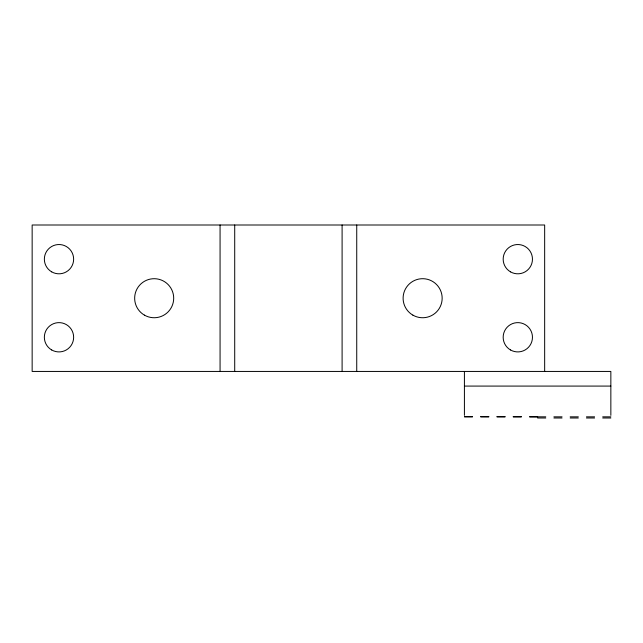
<?xml version="1.0" encoding="UTF-8"?>
<svg xmlns="http://www.w3.org/2000/svg" width="643" height="643" viewBox="0 0 643 643"><rect width="100%" height="100%" fill="white"/><g stroke="black" fill="none" stroke-linecap="round" stroke-linejoin="round"><path stroke-width="0.96" d="M464.415 386.081L610.85 386.081M464.415 416.817L472.557 416.817M480.691 416.817L488.825 416.817M496.959 416.817L505.093 416.817M513.227 416.817L521.36 416.817M545.77 416.841L529.502 416.817L537.636 416.817L537.636 417.998L545.77 417.998M553.904 416.841L562.038 416.841M570.172 416.841L578.306 416.841M586.448 416.841L594.582 416.841M602.716 416.841L610.85 416.841M553.904 417.998L562.038 417.998M570.172 417.998L578.306 417.998M586.448 417.998L594.582 417.998M602.716 417.998L610.85 417.998M464.415 416.696L472.557 416.704M480.691 416.72L488.825 416.736M496.959 416.744L505.093 416.76M513.227 416.777L521.36 416.785M610.85 415.362L610.85 371.437L32.15 371.437L32.15 225.002L544.661 225.002L544.661 371.437M464.415 371.437L464.415 415.362M356.736 225.002L356.736 371.437M342.1 225.002L342.1 371.437M234.711 225.002L234.711 371.437M220.067 225.002L220.067 371.437M510.494 271.852A14.644 14.644 0 0 0 532.46 259.169A14.644 14.644 0 0 0 510.494 246.494A14.644 14.644 0 0 0 510.494 271.852M51.673 349.953A14.644 14.644 0 0 0 73.64 337.27A14.644 14.644 0 0 0 51.673 324.586A14.644 14.644 0 0 0 51.673 349.953M51.673 271.852A14.644 14.644 0 0 0 73.64 259.169A14.644 14.644 0 0 0 51.673 246.494A14.644 14.644 0 0 0 51.673 271.852M144.418 315.126A19.523 19.523 0 0 0 173.698 298.223A19.523 19.523 0 0 0 144.418 281.312A19.523 19.523 0 0 0 144.418 315.126M510.494 349.953A14.644 14.644 0 0 0 532.46 337.27A14.644 14.644 0 0 0 510.494 324.586A14.644 14.644 0 0 0 510.494 349.953M412.87 315.126A19.523 19.523 0 0 0 442.159 298.223A19.523 19.523 0 0 0 412.87 281.312A19.523 19.523 0 0 0 412.87 315.126"/></g></svg>
